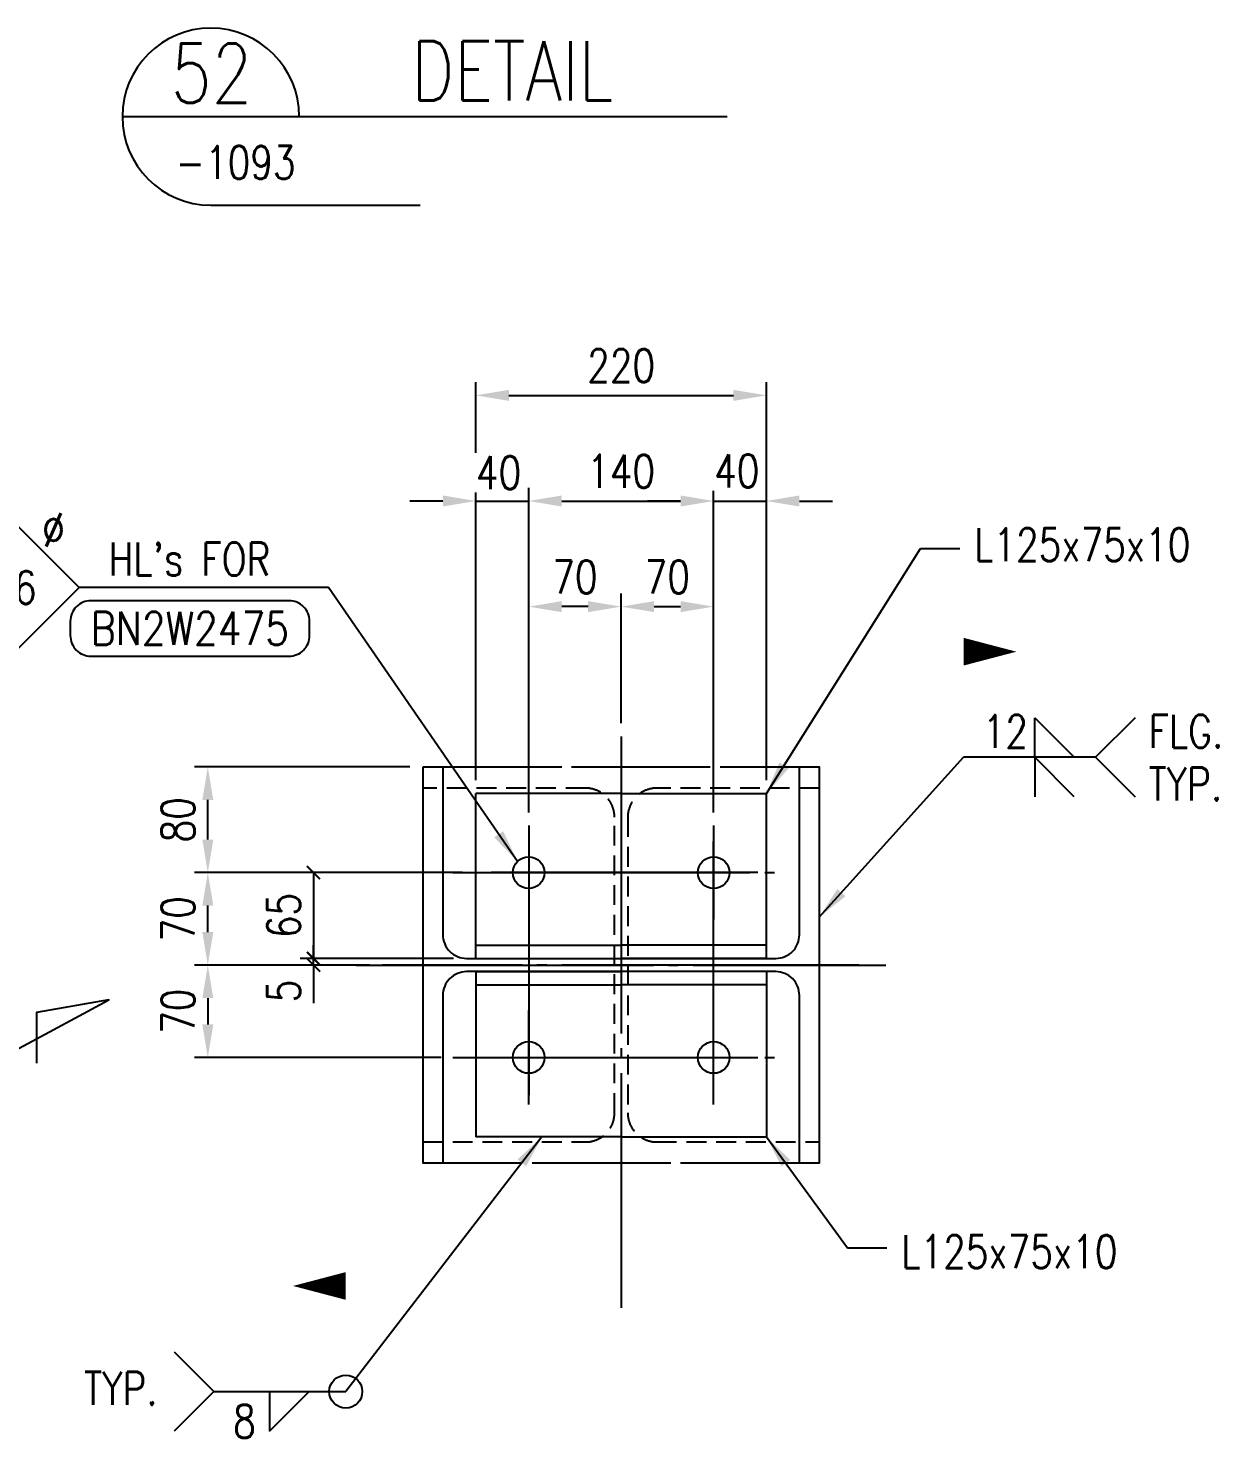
# Model space of a CAD drawing. Header units: millimetres. Extents: x 0 to 232280, y -26939 to 23794.
# Drawn here: x 116535 to 120141, y -14062 to -9792 of the extents above; entities that cross this region are included whole.
import ezdxf
from ezdxf.enums import TextEntityAlignment as Align

# ---------------------------------------------------------------- set-up
doc = ezdxf.new("R2010")
doc.units = ezdxf.units.MM
doc.header["$LTSCALE"] = 30
for name, pattern in [('JNK-CENTER', [34, 30, -1.5, 1, -1.5]), ('JNK-HIDDEN', [3, 2, -1]), ('JNK-PHANTOM', [15, 10, -1, 1, -1, 1, -1])]:
    doc.linetypes.add(name, pattern=pattern)
for name, color, linetype in [('CEN-R', 1, 'JNK-CENTER'), ('CON-C', 4, 'Continuous'), ('CON-G', 3, 'Continuous'), ('CON-W', 7, 'Continuous'), ('CON-Y', 2, 'Continuous'), ('Dim-W', 7, 'Continuous'), ('HID-Y', 2, 'JNK-HIDDEN'), ('PHA-M', 6, 'JNK-PHANTOM'), ('TXT-Y', 2, 'Continuous')]:
    doc.layers.add(name, color=color, linetype=linetype)
doc.layers.add('CONT-G', color=3, linetype='Continuous', lineweight=25)
doc.styles.add('SIMPLEX', font='simplex.shx', dxfattribs={"width": 0.8})
doc.dimstyles.new('DIM40x4', dxfattribs={"dimscale": 40, "dimtxt": 2.5, "dimasz": 2.5, "dimexe": 1, "dimexo": 1, "dimgap": 1, "dimtad": 1, "dimdec": 1, "dimlfac": 0.25, "dimdsep": 46, "dimtxsty": 'SIMPLEX', "dimcen": 2.5, "dimclrd": 7, "dimclre": 7, "dimclrt": 2, "dimadec": 1, "dimazin": 2, "dimtfac": 1, "dimtdec": 1, "dimtmove": 2, "dimatfit": 3, "dimfxl": 1, "dimtfill": 1, "dimtolj": 1, "dimtzin": 0, "dimarcsym": 1})

# ---------------------------------------------------------------- blocks, each defined once
blk = doc.blocks.new('SECTITLE')
at = {"layer": 'CON-G'}
for p, q in [((-1.7, 0), (44.1, 0)), ((5, -6.7), (20.86, -6.7))]:
    blk.add_line(p, q, dxfattribs=at)
blk.add_arc((5, 0), 6.7, 0, 270, dxfattribs=at)
at = {"layer": 'CON-C', "style": 'SIMPLEX', "width": 0.8}
for tag, p in [('A', (5.06, 1.04)), ('ELEVATION', (27.83, 1.22))]:
    blk.add_attdef(tag, text='', height=4.5, dxfattribs=at).set_placement(p, align=Align.CENTER)
at = {"layer": 'CON-Y', "style": 'SIMPLEX', "width": 0.8}
blk.add_attdef('SCALE', text='', height=2.5, dxfattribs=at).set_placement((44.9, -3.72), align=Align.RIGHT)
blk.add_attdef('H0000-0000', (1.54, -4.72), '', height=2.5, dxfattribs=at)
blk = doc.blocks.new('*D3991')
at = {"layer": 'CON-W', "color": 7, "lineweight": -2, "transparency": 16777216}
for p, q in [((117890.6, -12070.1), (117890.6, -10864.4)), ((118770.6, -12070.1), (118770.6, -10864.4)), ((117990.6, -10904.4), (118670.6, -10904.4))]:
    blk.add_line(p, q, dxfattribs=at)
at = {"layer": 'CON-W', "color": 7, "transparency": 16777216}
for points in [[(117990.6, -10887.7), (117990.6, -10921.1), (117890.6, -10904.4)], [(118670.6, -10887.7), (118670.6, -10921.1), (118770.6, -10904.4)]]:
    blk.add_solid(points, dxfattribs=at)
at = {"layer": 'DEFPOINTS', "color": 0, "transparency": 16777216}
for p in [(118770.6, -10904.4), (117890.6, -12110.1), (118770.6, -12110.1)]:
    blk.add_point(p, dxfattribs=at)
at = {"layer": 'CON-W', "color": 2, "transparency": 16777216, "insert": (118330.6, -10814.4), "char_height": 100, "attachment_point": 5, "style": 'SIMPLEX', "bg_fill": 3, "box_fill_scale": 1.1, "bg_fill_color": 256, "bg_fill_true_color": 13158600, "bg_fill_transparency": 0}
blk.add_mtext('\\A1;220', dxfattribs=at)
blk = doc.blocks.new('*D3992')
at = {"layer": 'CON-W', "color": 7, "lineweight": -2, "transparency": 16777216}
for p, q in [((117890.6, -12070.1), (117890.6, -11184.4)), ((118050.6, -12167.7), (118050.6, -11184.4)), ((117790.6, -11224.4), (117690.6, -11224.4)), ((117890.6, -11224.4), (118050.6, -11224.4)), ((118150.6, -11224.4), (118250.6, -11224.4))]:
    blk.add_line(p, q, dxfattribs=at)
at = {"layer": 'DEFPOINTS', "color": 0, "transparency": 16777216}
for p in [(118050.6, -11224.4), (117890.6, -12110.1), (118050.6, -12207.7)]:
    blk.add_point(p, dxfattribs=at)
at = {"layer": 'CON-W', "color": 2, "transparency": 16777216, "insert": (117959.4, -11138.6), "char_height": 100, "attachment_point": 5, "style": 'SIMPLEX', "bg_fill": 3, "box_fill_scale": 1.1, "bg_fill_color": 256, "bg_fill_true_color": 13158600, "bg_fill_transparency": 0}
blk.add_mtext('\\A1;40', dxfattribs=at)
at = {"layer": 'CON-W', "color": 7, "transparency": 16777216}
for points in [[(117790.6, -11207.7), (117790.6, -11241.1), (117890.6, -11224.4)], [(118150.6, -11207.7), (118150.6, -11241.1), (118050.6, -11224.4)]]:
    blk.add_solid(points, dxfattribs=at)
blk = doc.blocks.new('*D3993')
at = {"layer": 'CON-W', "color": 7, "lineweight": -2, "transparency": 16777216}
for p, q in [((118050.6, -12167.7), (118050.6, -11184.4)), ((118610.6, -12167.7), (118610.6, -11184.4)), ((118150.6, -11224.4), (118510.6, -11224.4))]:
    blk.add_line(p, q, dxfattribs=at)
at = {"layer": 'CON-W', "color": 7, "transparency": 16777216}
for points in [[(118150.6, -11207.7), (118150.6, -11241.1), (118050.6, -11224.4)], [(118510.6, -11207.7), (118510.6, -11241.1), (118610.6, -11224.4)]]:
    blk.add_solid(points, dxfattribs=at)
at = {"layer": 'DEFPOINTS', "color": 0, "transparency": 16777216}
for p in [(118610.6, -11224.4), (118050.6, -12207.7), (118610.6, -12207.7)]:
    blk.add_point(p, dxfattribs=at)
at = {"layer": 'CON-W', "color": 2, "transparency": 16777216, "insert": (118330.6, -11134.4), "char_height": 100, "attachment_point": 5, "style": 'SIMPLEX', "bg_fill": 3, "box_fill_scale": 1.1, "bg_fill_color": 256, "bg_fill_true_color": 13158600, "bg_fill_transparency": 0}
blk.add_mtext('\\A1;140', dxfattribs=at)
blk = doc.blocks.new('*D3994')
at = {"layer": 'CON-W', "color": 7, "lineweight": -2, "transparency": 16777216}
for p, q in [((118610.6, -12167.7), (118610.6, -11184.4)), ((118770.6, -12070.1), (118770.6, -11184.4)), ((118510.6, -11224.4), (118410.6, -11224.4)), ((118610.6, -11224.4), (118770.6, -11224.4)), ((118870.6, -11224.4), (118970.6, -11224.4))]:
    blk.add_line(p, q, dxfattribs=at)
at = {"layer": 'DEFPOINTS', "color": 0, "transparency": 16777216}
for p in [(118770.6, -11224.4), (118770.6, -12110.1), (118610.6, -12207.7)]:
    blk.add_point(p, dxfattribs=at)
at = {"layer": 'CON-W', "color": 2, "transparency": 16777216, "insert": (118680.8, -11133.2), "char_height": 100, "attachment_point": 5, "style": 'SIMPLEX', "bg_fill": 3, "box_fill_scale": 1.1, "bg_fill_color": 256, "bg_fill_true_color": 13158600, "bg_fill_transparency": 0}
blk.add_mtext('\\A1;40', dxfattribs=at)
at = {"layer": 'CON-W', "color": 7, "transparency": 16777216}
for points in [[(118510.6, -11207.7), (118510.6, -11241.1), (118610.6, -11224.4)], [(118870.6, -11207.7), (118870.6, -11241.1), (118770.6, -11224.4)]]:
    blk.add_solid(points, dxfattribs=at)
blk = doc.blocks.new('*D3995')
at = {"layer": 'CON-W', "color": 7, "lineweight": -2, "transparency": 16777216}
for p, q in [((118330.6, -11897.4), (118330.6, -11504.4)), ((118610.6, -12167.7), (118610.6, -11504.4)), ((118430.6, -11544.4), (118510.6, -11544.4))]:
    blk.add_line(p, q, dxfattribs=at)
at = {"layer": 'CON-W', "color": 7, "transparency": 16777216}
for points in [[(118430.6, -11527.7), (118430.6, -11561.1), (118330.6, -11544.4)], [(118510.6, -11527.7), (118510.6, -11561.1), (118610.6, -11544.4)]]:
    blk.add_solid(points, dxfattribs=at)
at = {"layer": 'DEFPOINTS', "color": 0, "transparency": 16777216}
for p in [(118610.6, -11544.4), (118330.6, -11937.4), (118610.6, -12207.7)]:
    blk.add_point(p, dxfattribs=at)
at = {"layer": 'CON-W', "color": 2, "transparency": 16777216, "insert": (118470.6, -11454.4), "char_height": 100, "attachment_point": 5, "style": 'SIMPLEX', "bg_fill": 3, "box_fill_scale": 1.1, "bg_fill_color": 256, "bg_fill_true_color": 13158600, "bg_fill_transparency": 0}
blk.add_mtext('\\A1;70', dxfattribs=at)
blk = doc.blocks.new('*D3996')
at = {"layer": 'CON-W', "color": 7, "lineweight": -2, "transparency": 16777216}
for p, q in [((118050.6, -12167.7), (118050.6, -11504.4)), ((118330.6, -11897.4), (118330.6, -11504.4)), ((118230.6, -11544.4), (118150.6, -11544.4))]:
    blk.add_line(p, q, dxfattribs=at)
at = {"layer": 'CON-W', "color": 7, "transparency": 16777216}
for points in [[(118150.6, -11527.7), (118150.6, -11561.1), (118050.6, -11544.4)], [(118230.6, -11527.7), (118230.6, -11561.1), (118330.6, -11544.4)]]:
    blk.add_solid(points, dxfattribs=at)
at = {"layer": 'DEFPOINTS', "color": 0, "transparency": 16777216}
for p in [(118050.6, -11544.4), (118330.6, -11937.4), (118050.6, -12207.7)]:
    blk.add_point(p, dxfattribs=at)
at = {"layer": 'CON-W', "color": 2, "transparency": 16777216, "insert": (118190.6, -11454.4), "char_height": 100, "attachment_point": 5, "style": 'SIMPLEX', "bg_fill": 3, "box_fill_scale": 1.1, "bg_fill_color": 256, "bg_fill_true_color": 13158600, "bg_fill_transparency": 0}
blk.add_mtext('\\A1;70', dxfattribs=at)
blk = doc.blocks.new('_ArchTick')
at = {"color": 0, "linetype": 'ByBlock', "const_width": 0.15}
blk.add_lwpolyline([(-0.5, -0.5), (0.5, 0.5)], dxfattribs=at)
blk = doc.blocks.new('*D3997')
at = {"layer": 'DEFPOINTS', "color": 0, "ltscale": 0.5, "transparency": 16777216}
for p in [(117820.4, -12350.1), (117398.7, -12610.1), (117862.6, -12610.1)]:
    blk.add_point(p, dxfattribs=at)
at = {"layer": 'Dim-W', "color": 7, "lineweight": -2, "ltscale": 0.5, "transparency": 16777216}
for p, q in [((117780.4, -12350.1), (117358.7, -12350.1)), ((117398.7, -12350.1), (117398.7, -12610.1)), ((117822.6, -12610.1), (117358.7, -12610.1))]:
    blk.add_line(p, q, dxfattribs=at)
at = {"layer": 'Dim-W', "color": 7, "lineweight": -2, "ltscale": 0.5, "transparency": 16777216, "xscale": 40, "yscale": 40, "zscale": 40}
for p, rotation in [((117398.7, -12350.1), 90), ((117398.7, -12610.1), 270)]:
    blk.add_blockref('_ArchTick', p, dxfattribs=dict(at, rotation=rotation))
at = {"layer": 'Dim-W', "color": 2, "ltscale": 0.5, "transparency": 16777216, "insert": (117308.7, -12480.1), "char_height": 100, "attachment_point": 5, "rotation": 90, "style": 'SIMPLEX', "bg_fill": 3, "box_fill_scale": 1.1, "bg_fill_color": 256, "bg_fill_true_color": 13158600, "bg_fill_transparency": 0}
blk.add_mtext('\\A1;65', dxfattribs=at)
blk = doc.blocks.new('*D3998')
at = {"layer": 'CON-W', "color": 7, "lineweight": -2, "transparency": 16777216}
for p, q in [((117368.5, -12350.1), (117038.7, -12350.1)), ((117078.7, -12530.1), (117078.7, -12450.1)), ((117509.6, -12630.1), (117038.7, -12630.1))]:
    blk.add_line(p, q, dxfattribs=at)
at = {"layer": 'CON-W', "color": 7, "transparency": 16777216}
for points in [[(117062.1, -12450.1), (117095.4, -12450.1), (117078.7, -12350.1)], [(117062.1, -12530.1), (117095.4, -12530.1), (117078.7, -12630.1)]]:
    blk.add_solid(points, dxfattribs=at)
at = {"layer": 'DEFPOINTS', "color": 0, "transparency": 16777216}
for p in [(117078.7, -12350.1), (117408.5, -12350.1), (117549.6, -12630.1)]:
    blk.add_point(p, dxfattribs=at)
at = {"layer": 'CON-W', "color": 2, "transparency": 16777216, "insert": (116988.7, -12490.1), "char_height": 100, "attachment_point": 5, "rotation": 90, "style": 'SIMPLEX', "bg_fill": 3, "box_fill_scale": 1.1, "bg_fill_color": 256, "bg_fill_true_color": 13158600, "bg_fill_transparency": 0}
blk.add_mtext('\\A1;70', dxfattribs=at)
blk = doc.blocks.new('*D3999')
at = {"layer": 'CON-W', "color": 7, "lineweight": -2, "transparency": 16777216}
for p, q in [((117509.6, -12630.1), (117038.7, -12630.1)), ((117078.7, -12730.1), (117078.7, -12810.1)), ((117785.8, -12910.1), (117038.7, -12910.1))]:
    blk.add_line(p, q, dxfattribs=at)
at = {"layer": 'CON-W', "color": 7, "transparency": 16777216}
for points in [[(117062.1, -12730.1), (117095.4, -12730.1), (117078.7, -12630.1)], [(117062.1, -12810.1), (117095.4, -12810.1), (117078.7, -12910.1)]]:
    blk.add_solid(points, dxfattribs=at)
at = {"layer": 'DEFPOINTS', "color": 0, "transparency": 16777216}
for p in [(117549.6, -12630.1), (117078.7, -12910.1), (117825.8, -12910.1)]:
    blk.add_point(p, dxfattribs=at)
at = {"layer": 'CON-W', "color": 2, "transparency": 16777216, "insert": (116988.7, -12770.1), "char_height": 100, "attachment_point": 5, "rotation": 90, "style": 'SIMPLEX', "bg_fill": 3, "box_fill_scale": 1.1, "bg_fill_color": 256, "bg_fill_true_color": 13158600, "bg_fill_transparency": 0}
blk.add_mtext('\\A1;70', dxfattribs=at)
blk = doc.blocks.new('*D3975')
at = {"layer": 'DEFPOINTS', "color": 0, "ltscale": 0.5, "transparency": 16777216}
for p in [(117398.7, -12610.1), (117608.3, -12630.1), (117822.6, -12610.1)]:
    blk.add_point(p, dxfattribs=at)
at = {"layer": 'Dim-W', "color": 7, "lineweight": -2, "ltscale": 0.5, "transparency": 16777216}
for p, q in [((117398.7, -12610.1), (117398.7, -12570.1)), ((117782.6, -12610.1), (117358.7, -12610.1)), ((117568.3, -12630.1), (117358.7, -12630.1)), ((117398.7, -12630.1), (117398.7, -12610.1)), ((117398.7, -12630.1), (117398.7, -12670.1))]:
    blk.add_line(p, q, dxfattribs=at)
at = {"layer": 'Dim-W', "color": 2, "ltscale": 0.5, "transparency": 16777216, "insert": (117308.7, -12708.7), "char_height": 100, "attachment_point": 5, "rotation": 90, "style": 'SIMPLEX', "bg_fill": 3, "box_fill_scale": 1.1, "bg_fill_color": 256, "bg_fill_true_color": 13158600, "bg_fill_transparency": 0}
blk.add_mtext('\\A1;5', dxfattribs=at)
at = {"layer": 'Dim-W', "color": 7, "lineweight": -2, "ltscale": 0.5, "transparency": 16777216, "xscale": 40, "yscale": 40, "zscale": 40}
for p, rotation in [((117398.7, -12610.1), 270), ((117398.7, -12630.1), 90)]:
    blk.add_blockref('_ArchTick', p, dxfattribs=dict(at, rotation=rotation))
blk = doc.blocks.new('*D3976')
at = {"layer": 'DEFPOINTS', "color": 0, "ltscale": 0.5, "transparency": 16777216}
for p in [(117078.7, -12030.1), (117730.6, -12030.1), (117890.6, -12350.1)]:
    blk.add_point(p, dxfattribs=at)
at = {"layer": 'Dim-W', "color": 7, "lineweight": -2, "ltscale": 0.5, "transparency": 16777216}
for p, q in [((117690.6, -12030.1), (117038.7, -12030.1)), ((117078.7, -12250.1), (117078.7, -12130.1)), ((117850.6, -12350.1), (117038.7, -12350.1))]:
    blk.add_line(p, q, dxfattribs=at)
at = {"layer": 'Dim-W', "color": 7, "ltscale": 0.5, "transparency": 16777216}
for points in [[(117062.1, -12130.1), (117095.4, -12130.1), (117078.7, -12030.1)], [(117062.1, -12250.1), (117095.4, -12250.1), (117078.7, -12350.1)]]:
    blk.add_solid(points, dxfattribs=at)
at = {"layer": 'Dim-W', "color": 2, "ltscale": 0.5, "transparency": 16777216, "insert": (116988.7, -12190.1), "char_height": 100, "attachment_point": 5, "rotation": 90, "style": 'SIMPLEX', "bg_fill": 3, "box_fill_scale": 1.1, "bg_fill_color": 256, "bg_fill_true_color": 13158600, "bg_fill_transparency": 0}
blk.add_mtext('\\A1;80', dxfattribs=at)
blk = doc.blocks.new('BOLTHOLE')
at = {"layer": 'CON-W'}
blk.add_line((25.7, 0), (9.9, 0), dxfattribs=at)
blk.add_lwpolyline([(0, 0), (4.95, 4.95), (9.9, 0), (4.95, -4.95)], close=True, dxfattribs=at)
at = {"layer": 'CON-Y', "style": 'SIMPLEX', "width": 0.8}
for s, p in [('%%C', (8.81, 3.12)), ("HL's FOR", (24.37, 0.9))]:
    blk.add_text(s, height=2.5, dxfattribs=at).set_placement(p, align=Align.RIGHT)
blk.add_attdef('4', text='', height=2.5, dxfattribs=at).set_placement((-0.69, 0.87), align=Align.RIGHT)
blk.add_attdef('22', text='', height=2.5, dxfattribs=at).set_placement((4.95, 0), align=Align.MIDDLE_CENTER)
blk = doc.blocks.new('boltmark')
at = {"layer": 'CON-Y'}
blk.add_lwpolyline([(0, -4.2), (15, -4.2, 0.414214), (16.56, -2.64), (16.56, -1.56, 0.414214), (15, 0), (0, 0, 0.414214), (-1.56, -1.56), (-1.56, -2.64, 0.414214)], format="xyb", close=True, dxfattribs=at)
at = {"layer": 'CON-G', "style": 'SIMPLEX', "width": 0.802523}
blk.add_attdef('BN2W1650', text='', height=2.5, dxfattribs=at).set_placement((0, -3.35), (15, -3.35), align=Align.FIT)
blk = doc.blocks.new('A$C61DD5EB9')
at = {"layer": 'CEN-R'}
blk.add_line((-600, 92.7), (-600, -1638.3), dxfattribs=at)
at = {"layer": 'CONT-G'}
for centre in [(-880, -320), (-320, -320), (-880, -880), (-320, -880)]:
    blk.add_circle(centre, 48, dxfattribs=at)
at = {"layer": 'HID-Y', "color": 6}
blk.add_lwpolyline([(-1200, -1200), (-1200, -1136), (-708, -1136, 0.414214), (-620, -1048), (-620, -152, 0.414214), (-708, -64), (-1200, -64), (-1200, 0), (0, 0), (0, -64), (-492, -64, 0.414214), (-580, -152), (-580, -1048, 0.414214), (-492, -1136), (0, -1136), (0, -1200)], format="xyb", close=True, dxfattribs=at)
at = {"layer": 'PHA-M'}
blk.add_lwpolyline([(-1200, 0), (0, 0), (0, -1200), (-1200, -1200)], close=True, dxfattribs=at)

msp = doc.modelspace()

# ---------------------------------------------------------------- linework, layer by layer
for p, q in [((119583.05, -12000.86), (119583.05, -11880.86)), ((119583.05, -11880.86), (119703.05, -12000.86)), ((117265.32, -13922.22), (117265.32, -14042.22)), ((117265.32, -14042.22), (117385.32, -13922.22))]:
    msp.add_line(p, q)
msp.add_lwpolyline([(119703.05, -12120.86), (119583.05, -12000.86), (119583.05, -12120.86)])
at = {"layer": 'CEN-R'}
for p, q in [((118330.62, -11937.36), (118330.62, -13668.43)), ((118050.62, -12207.65), (118050.62, -12492.55)), ((118610.62, -12207.65), (118610.62, -12492.55)), ((118050.62, -12256.1), (118050.62, -13024.1)), ((118610.62, -13024.1), (118610.62, -12256.1)), ((117820.44, -12350.1), (118833.68, -12350.1)), ((118744.62, -12350.1), (117936.62, -12350.1)), ((117528.54, -12630.1), (119132.71, -12630.1)), ((118050.62, -13052.55), (118050.62, -12767.65)), ((118610.62, -13052.55), (118610.62, -12767.65)), ((117820.44, -12910.1), (118833.68, -12910.1)), ((117936.62, -12910.1), (118744.62, -12910.1))]:
    msp.add_line(p, q, dxfattribs=at)
at = {"layer": 'CON-C'}
msp.add_lwpolyline([(115991.87, -13159.4), (116779.3, -12735.24), (116560.06, -12774.32), (116560.06, -12927.21)], dxfattribs=at)
at = {"layer": 'CON-G'}
for p, q in [((117890.62, -12610.1), (117890.62, -12110.1)), ((118330.62, -12110.1), (117890.62, -12110.1)), ((118330.62, -12110.1), (118770.62, -12110.1)), ((118770.62, -12610.1), (118770.62, -12110.1)), ((117890.62, -12570.1), (118330.62, -12570.1)), ((118770.62, -12570.1), (118330.62, -12570.1)), ((117890.62, -12610.1), (118330.62, -12610.1)), ((118770.62, -12610.1), (118330.62, -12610.1)), ((117890.62, -12650.1), (117890.62, -13150.1)), ((117890.62, -12650.1), (118330.62, -12650.1)), ((118770.62, -12650.1), (118330.62, -12650.1)), ((118770.62, -12650.1), (118770.62, -13150.1)), ((117890.62, -12690.1), (118330.62, -12690.1)), ((118770.62, -12690.1), (118330.62, -12690.1)), ((118330.62, -13150.1), (117890.62, -13150.1)), ((118330.62, -13150.1), (118770.62, -13150.1))]:
    msp.add_line(p, q, dxfattribs=at)
msp.add_lwpolyline([(117730.62, -12030.1), (117790.62, -12030.1), (117790.62, -12538.1, 0.4142136), (117862.62, -12610.1), (118798.62, -12610.1, 0.4142136), (118870.62, -12538.1), (118870.62, -12030.1), (118930.62, -12030.1), (118930.62, -13230.1), (118870.62, -13230.1), (118870.62, -12722.1, 0.4142136), (118798.62, -12650.1), (117862.62, -12650.1, 0.4142136), (117790.62, -12722.1), (117790.62, -13230.1), (117730.62, -13230.1)], format="xyb", close=True, dxfattribs=at)
for centre in [(118050.62, -12350.1), (118610.62, -12350.1), (118050.62, -12910.1), (118610.62, -12910.1)]:
    msp.add_circle(centre, 48, dxfattribs=at)
at = {"layer": 'CON-W'}
for p, q in [((119237.22, -11368.24), (119356.51, -11368.24)), ((117444.76, -11486.54), (117321.29, -11486.54)), ((119887.72, -11880.86), (119767.72, -12000.86)), ((119767.72, -12000.86), (119367.72, -12000.86)), ((119767.72, -12000.86), (119887.72, -12120.86)), ((119016.26, -13486.62), (119135.56, -13486.62)), ((116976.71, -13802.22), (117096.71, -13922.22)), ((117096.71, -13922.22), (116976.71, -14042.22)), ((117096.71, -13922.22), (117496.71, -13922.22))]:
    msp.add_line(p, q, dxfattribs=at)
at = {"layer": 'Dim-W'}
for points in [[(119367.72, -12000.86, 0, 0, 0), (119367.72, -11680.86, 84, 0, 0), (119527.72, -11680.86, 0, 0, 0)], [(117496.71, -13922.22, 0, 0, 0), (117496.71, -13602.22, 84, 0, 0), (117336.71, -13602.22, 0, 0, 0)]]:
    msp.add_lwpolyline(points, format="xyseb", dxfattribs=at)
at = {"layer": 'Dim-W', "ltscale": 0.5}
msp.add_circle((117496.71, -13922.22), 50, dxfattribs=at)

# ---------------------------------------------------------------- block references
at = {"xscale": 40, "yscale": 40, "zscale": 40}
msp.add_blockref('BOLTHOLE', (116293.42, -11486.54), dxfattribs=at).add_auto_attribs({'4': '4', '22': '26'})
ref = msp.add_blockref('boltmark', (116724.64, -11526.54), dxfattribs=dict(xscale=40, yscale=40, zscale=40))
ref.add_attrib('BN2W1650', 'BN2W2475', dxfattribs={"layer": 'CON-G', "height": 100, "style": 'SIMPLEX', "width": 0.782585}).set_placement((116724.64, -11660.52), (117324.62, -11660.52), align=Align.FIT)
at = {"layer": 'CON-W'}
ref = msp.add_blockref('SECTITLE', (116887.87, -10060.12), dxfattribs=dict(at, xscale=40, yscale=40, zscale=40))
ref.add_attrib('H0000-0000', '-1093', (116981.08, -10248.92), dxfattribs={"layer": 'CON-Y', "height": 100, "style": 'SIMPLEX', "width": 0.8})
ref.add_attrib('A', '52', dxfattribs={"layer": 'CON-C', "height": 180, "style": 'SIMPLEX', "width": 0.8}).set_placement((117090.27, -10018.52), align=Align.CENTER)
ref.add_attrib('ELEVATION', 'DETAIL', dxfattribs={"layer": 'CON-C', "height": 180, "style": 'SIMPLEX', "width": 0.8}).set_placement((118001.07, -10011.32), align=Align.CENTER)

# ---------------------------------------------------------------- texts
at = {"layer": 'CON-W', "color": 2, "style": 'SIMPLEX', "width": 0.8}
for s, p in [('12', (119425.67, -11972.4)), ('8', (117155.32, -14062.22))]:
    msp.add_text(s, height=100, dxfattribs=at).set_placement(p)
at = {"layer": 'CON-Y', "style": 'SIMPLEX', "width": 0.8}
for p in [(119727.37, -11406.69), (119506.42, -13548.16)]:
    msp.add_text('L125x75x10', height=100, dxfattribs=at).set_placement(p, align=Align.CENTER)
at = {"layer": 'TXT-Y', "style": 'SIMPLEX', "width": 0.8}
for s, p in [('FLG.', (119928.15, -11921.66)), ('TYP.', (119928.15, -12081.66)), ('TYP.', (116703.91, -13912.54))]:
    msp.add_text(s, height=100, dxfattribs=at).set_placement(p, align=Align.MIDDLE_LEFT)

# ---------------------------------------------------------------- leaders
at = {"layer": 'CON-W'}
for points in [[(118090.88, -13150.1), (117496.71, -13922.22)], [(118770.62, -13150.1), (119016.26, -13486.62)]]:
    msp.add_leader(points, dimstyle='DIM40x4', dxfattribs=at)

# ---------------------------------------------------------------- next in the draw order: dimensions: what is measured, and where the dimension line sits
dim = msp.add_linear_dim(base=(118770.62, -10904.41), p1=(117890.62, -12110.1), p2=(118770.62, -12110.1), dimstyle='DIM40x4', dxfattribs=at)
dim.commit()
dim.dimension.update_dxf_attribs({"geometry": '*D3991', "text_midpoint": (118330.62, -10814.41)})
at = {"layer": 'Dim-W', "ltscale": 0.5}
dim = msp.add_linear_dim(base=(117398.75, -12610.1), p1=(117820.44, -12350.1), p2=(117862.62, -12610.1), angle=90, dimstyle='DIM40x4', override={"dimasz": 1, "dimblk1": 'ArchTick', "dimblk2": 'ArchTick', "dimsah": 1}, dxfattribs=at)
dim.commit()
dim.dimension.update_dxf_attribs({"geometry": '*D3997', "text_midpoint": (117308.75, -12480.1)})

# ---------------------------------------------------------------- next in the draw order: dimensions: what is measured, and where the dimension line sits
at = {"layer": 'CON-W'}
dim = msp.add_linear_dim(base=(118050.62, -11224.41), p1=(117890.62, -12110.1), p2=(118050.62, -12207.65), dimstyle='DIM40x4', dxfattribs=at)
dim.commit()
dim.dimension.update_dxf_attribs({"geometry": '*D3992', "text_midpoint": (117959.44, -11138.63), "dimtype": 160})
dim = msp.add_linear_dim(base=(117078.75, -12350.1), p1=(117549.58, -12630.1), p2=(117408.53, -12350.1), angle=90, dimstyle='DIM40x4', dxfattribs=at)
dim.commit()
dim.dimension.update_dxf_attribs({"geometry": '*D3998', "text_midpoint": (116988.75, -12490.1)})

# ---------------------------------------------------------------- next in the draw order: dimensions: what is measured, and where the dimension line sits
dim = msp.add_linear_dim(base=(118610.62, -11224.41), p1=(118050.62, -12207.65), p2=(118610.62, -12207.65), dimstyle='DIM40x4', dxfattribs=at)
dim.commit()
dim.dimension.update_dxf_attribs({"geometry": '*D3993', "text_midpoint": (118330.62, -11134.41)})
dim = msp.add_linear_dim(base=(117078.75, -12910.1), p1=(117549.58, -12630.1), p2=(117825.79, -12910.1), angle=270, dimstyle='DIM40x4', dxfattribs=at)
dim.commit()
dim.dimension.update_dxf_attribs({"geometry": '*D3999', "text_midpoint": (116988.75, -12770.1)})

# ---------------------------------------------------------------- next in the draw order: leaders
msp.add_leader([(118016.52, -12316.32), (117444.76, -11486.54)], dimstyle='DIM40x4', dxfattribs=at)

# ---------------------------------------------------------------- next in the draw order: linework, layer by layer
at = {"layer": 'CEN-R'}
msp.add_line((119050.62, -12630.1), (117608.28, -12630.1), dxfattribs=at)

# ---------------------------------------------------------------- next in the draw order: dimensions: what is measured, and where the dimension line sits
at = {"layer": 'CON-W'}
dim = msp.add_linear_dim(base=(118770.62, -11224.41), p1=(118610.62, -12207.65), p2=(118770.62, -12110.1), dimstyle='DIM40x4', dxfattribs=at)
dim.commit()
dim.dimension.update_dxf_attribs({"geometry": '*D3994', "text_midpoint": (118680.78, -11133.17), "dimtype": 160})
at = {"layer": 'Dim-W', "ltscale": 0.5}
dim = msp.add_linear_dim(base=(117078.75, -12030.1), p1=(117890.62, -12350.1), p2=(117730.62, -12030.1), angle=90, dimstyle='DIM40x4', dxfattribs=at)
dim.commit()
dim.dimension.update_dxf_attribs({"geometry": '*D3976', "text_midpoint": (116988.75, -12190.1)})

# ---------------------------------------------------------------- next in the draw order: dimensions: what is measured, and where the dimension line sits
at = {"layer": 'CON-W'}
dim = msp.add_linear_dim(base=(118610.62, -11544.41), p1=(118330.62, -11937.36), p2=(118610.62, -12207.65), dimstyle='DIM40x4', dxfattribs=at)
dim.commit()
dim.dimension.update_dxf_attribs({"geometry": '*D3995', "text_midpoint": (118470.62, -11454.41)})
at = {"layer": 'Dim-W', "ltscale": 0.5}
dim = msp.add_linear_dim(base=(117398.75, -12610.1), p1=(117608.28, -12630.1), p2=(117822.62, -12610.1), angle=90, dimstyle='DIM40x4', override={"dimasz": 1, "dimblk1": 'ArchTick', "dimblk2": 'ArchTick', "dimsah": 1}, dxfattribs=at)
dim.commit()
dim.dimension.update_dxf_attribs({"geometry": '*D3975', "text_midpoint": (117308.75, -12708.69), "dimtype": 160})

# ---------------------------------------------------------------- next in the draw order: leaders
at = {"layer": 'CON-W'}
for points in [[(118770.62, -12110.1), (119237.22, -11368.24)], [(118930.62, -12484.93), (119367.72, -12000.86)]]:
    msp.add_leader(points, dimstyle='DIM40x4', dxfattribs=at)

# ---------------------------------------------------------------- next in the draw order: linework, layer by layer
at = {"layer": 'Dim-W', "ltscale": 0.5}
msp.add_line((117398.75, -12630.1), (117398.75, -12745.96), dxfattribs=at)

# ---------------------------------------------------------------- next in the draw order: dimensions: what is measured, and where the dimension line sits
at = {"layer": 'CON-W'}
dim = msp.add_linear_dim(base=(118050.62, -11544.41), p1=(118330.62, -11937.36), p2=(118050.62, -12207.65), angle=180, dimstyle='DIM40x4', dxfattribs=at)
dim.commit()
dim.dimension.update_dxf_attribs({"geometry": '*D3996', "text_midpoint": (118190.62, -11454.41)})

# ---------------------------------------------------------------- next in the draw order: block references
at = {"layer": 'Dim-W', "ltscale": 0.5}
msp.add_blockref('A$C61DD5EB9', (118930.62, -12030.1), dxfattribs=at)

doc.saveas('drawing.dxf')
